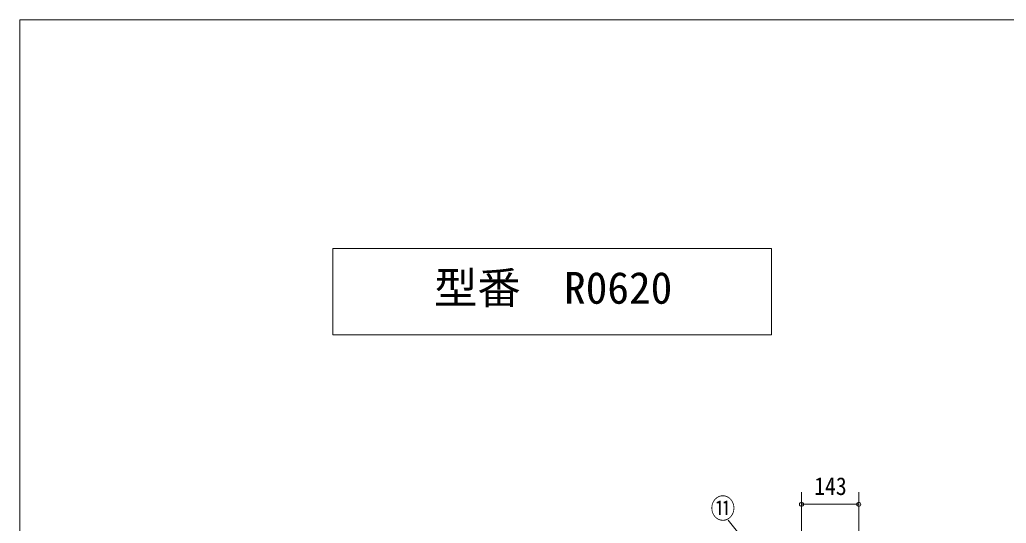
# Model space of a CAD drawing. Units: millimetres at full size, sheet at 1:20; details may follow other scales. Extents: x -4104 to 3696, y -3386 to 2063.
# Drawn here: x -4104 to -1642, y 807 to 2063 of the extents above; entities that cross this region are included whole.
import ezdxf
from ezdxf.enums import TextEntityAlignment as Align

# ---------------------------------------------------------------- set-up
doc = ezdxf.new("R2010")
doc.units = ezdxf.units.MM
doc.header["$LTSCALE"] = 20
doc.header["$PDMODE"] = 32
doc.header["$PDSIZE"] = 10
doc.linetypes.add('CHAIN1', pattern=[8, 5, -1, 1, -1])
for name, color, linetype, lineweight in [('0-0', 7, 'Continuous', 9), ('0-1', 7, 'Continuous', 9), ('0-2', 6, 'Continuous', 9), ('0-5', 7, 'Continuous', 9), ('0-E', 4, 'CHAIN1', 9)]:
    doc.layers.add(name, color=color, linetype=linetype, lineweight=lineweight)
doc.styles.add('ＭＳ ゴシック', font='')
doc.styles.get('ＭＳ ゴシック').set_extended_font_data('MS Gothic')

msp = doc.modelspace()

# ---------------------------------------------------------------- linework, layer by layer
at = {"layer": '0-0'}
for p in [(-2152.66, 854.23), (-2009.66, 854.23)]:
    msp.add_point(p, dxfattribs=at)
at = {"layer": '0-1', "color": 5}
msp.add_lwpolyline([(3695.67, 2063.48), (3695.67, -3386.39), (-4104.13, -3386.39), (-4104.13, 2063.48)], close=True, dxfattribs=at)
at = {"layer": '0-2'}
for p, q in [((-2152.66, 653.67), (-2152.66, 884.23)), ((-2009.66, 670.17), (-2009.66, 884.23)), ((-2009.66, 854.23), (-2152.66, 854.23)), ((-2179.66, 622.8), (-2335.85, 814.61))]:
    msp.add_line(p, q, dxfattribs=at)
at = {"layer": '0-E', "color": 7, "linetype": 'Continuous'}
msp.add_lwpolyline([(-3322.27, 1492.72), (-2227.69, 1492.72), (-2227.69, 1277.49), (-3322.27, 1277.49)], close=True, dxfattribs=at)

# ---------------------------------------------------------------- texts
at = {"layer": '0-0', "style": 'ＭＳ ゴシック'}
msp.add_text('型番\u3000R0620', height=79.39, dxfattribs=at).set_placement((-3070.14, 1330.96), align=Align.BOTTOM_LEFT)
at = {"layer": '0-2', "color": 7, "style": 'ＭＳ ゴシック', "width": 0.9}
msp.add_text('143', height=44.21, dxfattribs=at).set_placement((-2121.02, 864.23), align=Align.BOTTOM_LEFT)
at = {"layer": '0-5', "style": 'ＭＳ ゴシック', "width": 0.9}
msp.add_text('⑪', height=50.04, dxfattribs=at).set_placement((-2379.65, 804.01), align=Align.BOTTOM_LEFT)

doc.saveas('drawing.dxf')
